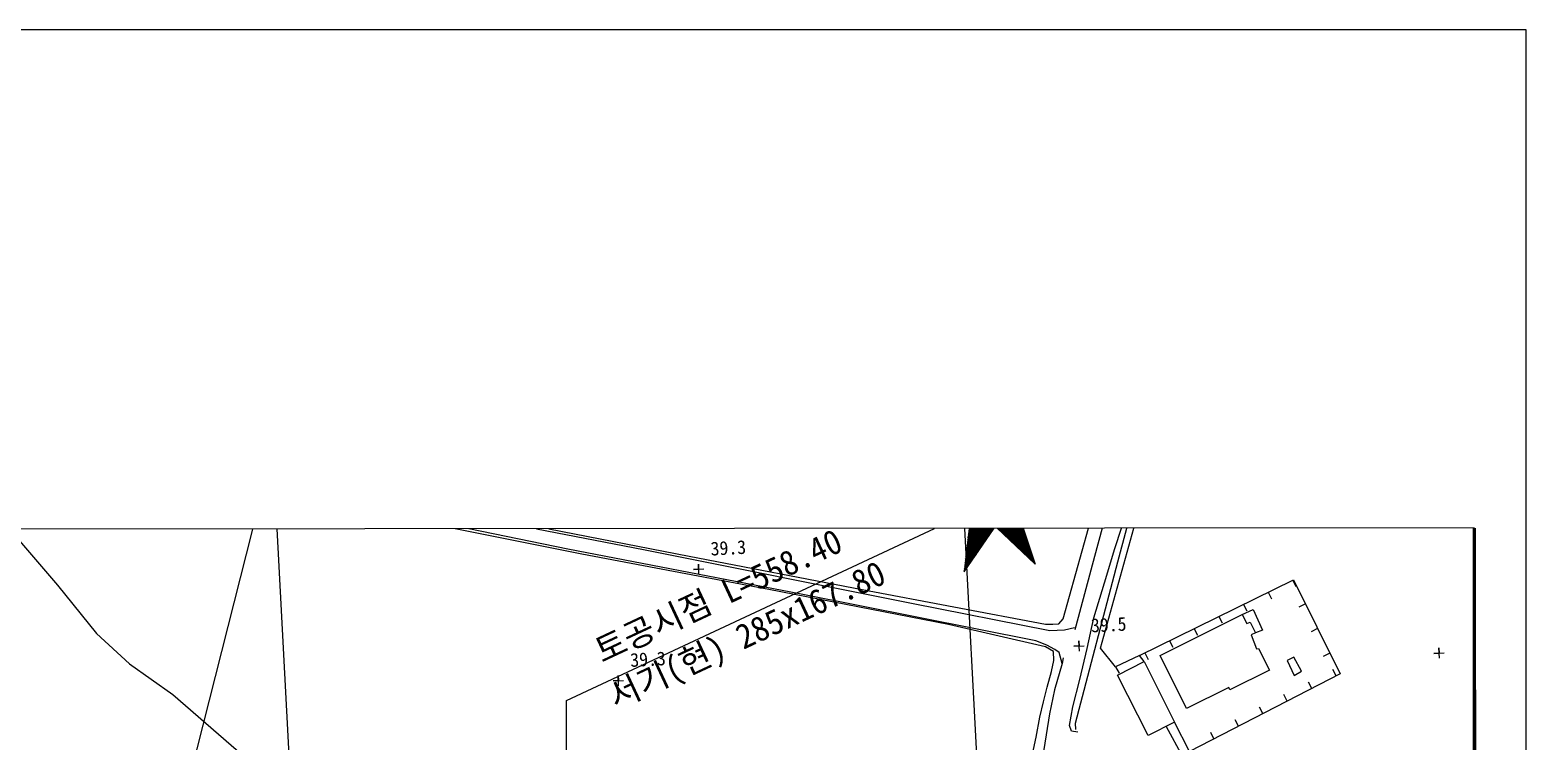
# Model space of a CAD drawing. Header units: millimetres. Extents: x 15846 to 16642, y 1103 to 1807.
# Drawn here: x 16424.1 to 16641.9, y 1515.5 to 1619.1 of the extents above; entities that cross this region are included whole.
import ezdxf
from ezdxf.enums import TextEntityAlignment as Align
from ezdxf.xclip import XClip

# ---------------------------------------------------------------- set-up
doc = ezdxf.new("R2010")
doc.units = ezdxf.units.MM
doc.header["$LTSCALE"] = 10
doc.header["$MEASUREMENT"] = 0
doc.header["$XCLIPFRAME"] = 2
doc.linetypes.add('A-CENTR01', pattern=[2, 1.25, -0.25, 0.25, -0.25])
doc.layers.add('TN-MACL', color=6, linetype='A-CENTR01')
doc.layers.add('TZ-BASE', color=253, linetype='Continuous')
doc.layers.add('TX-PAPR', color=2, linetype='Continuous', plot=False)
doc.styles.get("Standard").update_dxf_attribs({"font": 'GulimChe.ttf'})

# ---------------------------------------------------------------- blocks, each defined once
blk = doc.blocks.new('JD-FGHGF6GCDN')
at = {"layer": 'TZ-BASE'}
for p, q in [((522.46, 134.07), (541.05, -215.79)), ((622.6, 134.07), (641.2, -215.79)), ((640.08, 62.41, 38.37), (652.82, 107.93, 38.37)), ((645.53, 58.15, 39.76), (657.55, 101.49, 39.76)), ((628.35, 93.12), (625.67, 69.27)), ((628.35, 93.12), (636, 70.37)), ((648.03, 70.71, 41.05), (654.2, 93.33, 41.05)), ((648.93, 87.3, 39.22), (644.61, 71.46, 39.22)), ((523.68, 81.89, 38.94), (506.12, 12.57, 38.94)), ((567.95, 72.55, 39.34), (534.39, 79.43, 39.34)), ((484.38, 78.07, 39.02), (493.67, 67.32, 39.02)), ((569.98, 71.83, 38.37), (538.99, 78.01, 38.37)), ((548.71, 78.39, 39.34), (578.97, 72.48, 39.34)), ((558.89, 76.76, 38.37), (585.62, 71.51, 38.37)), ((625.81, 70.53), (630.81, 76.72)), ((625.84, 70.8), (630.57, 76.67)), ((625.87, 71.08), (630.35, 76.63)), ((625.9, 71.36), (630.13, 76.6)), ((625.93, 71.64), (629.93, 76.58)), ((625.97, 71.91), (629.73, 76.57)), ((626, 72.19), (629.53, 76.57)), ((626.03, 72.47), (629.34, 76.57)), ((626.06, 72.74), (629.16, 76.58)), ((626.09, 73.02), (628.98, 76.6)), ((626.12, 73.3), (628.81, 76.63)), ((626.15, 73.58), (628.64, 76.66)), ((626.18, 73.85), (628.47, 76.69)), ((626.21, 74.13), (628.31, 76.73)), ((626.25, 74.41), (628.93, 77.73)), ((626.28, 74.69), (628, 76.82)), ((626.31, 74.96), (627.85, 76.87)), ((626.34, 75.24), (627.7, 76.93)), ((626.37, 75.52), (627.56, 76.99)), ((630.46, 75.57), (631.61, 77)), ((630.57, 75.46), (631.93, 77.15)), ((630.68, 75.36), (632.29, 77.36)), ((630.79, 75.26), (632.76, 77.7)), ((630.9, 75.15), (633.36, 78.21)), ((631.01, 75.05), (633.42, 78.04)), ((631.12, 74.95), (633.48, 77.87)), ((631.22, 74.85), (633.53, 77.7)), ((631.33, 74.74), (633.59, 77.54)), ((631.44, 74.64), (633.65, 77.37)), ((631.55, 74.54), (633.7, 77.2)), ((631.66, 74.43), (633.76, 77.03)), ((631.77, 74.33), (633.82, 76.86)), ((631.88, 74.23), (633.87, 76.69)), ((631.99, 74.13), (633.93, 76.52)), ((632.1, 74.02), (633.99, 76.36)), ((647.61, 72.63, 39.83), (649.42, 78.23, 39.83)), ((625.67, 69.27), (630.2, 75.81)), ((625.78, 70.25), (629.75, 75.17)), ((636, 70.37), (630.2, 75.81)), ((632.21, 73.92), (634.04, 76.19)), ((632.32, 73.82), (634.1, 76.02)), ((632.43, 73.71), (634.16, 75.85)), ((632.54, 73.61), (634.21, 75.68)), ((632.65, 73.51), (634.27, 75.51)), ((632.76, 73.41), (634.33, 75.34)), ((632.87, 73.3), (634.38, 75.18)), ((632.98, 73.2), (634.44, 75.01)), ((633.09, 73.1), (634.5, 74.84)), ((633.2, 72.99), (634.55, 74.67)), ((633.31, 72.89), (634.61, 74.5)), ((633.42, 72.79), (634.67, 74.33)), ((633.53, 72.69), (634.72, 74.16)), ((601.91, 66.02, 39.34), (567.95, 72.55, 39.34)), ((578.97, 72.48, 39.34), (618.01, 64.71, 39.34)), ((625.75, 69.97), (628.59, 73.49)), ((633.64, 72.58), (634.78, 74)), ((633.75, 72.48), (634.84, 73.83)), ((633.86, 72.38), (634.89, 73.66)), ((633.97, 72.27), (634.95, 73.49)), ((634.08, 72.17), (635.01, 73.32)), ((634.19, 72.07), (635.06, 73.15)), ((634.3, 71.97), (635.12, 72.98)), ((634.41, 71.86), (635.18, 72.82)), ((634.52, 71.76), (635.23, 72.65)), ((634.63, 71.66), (635.29, 72.48)), ((634.74, 71.55), (635.35, 72.31)), ((634.85, 71.45), (635.4, 72.14)), ((634.96, 71.35), (635.46, 71.97)), ((646.07, 67.67, 39.83), (647.61, 72.63, 39.83)), ((594.11, 67.24, 38.37), (569.98, 71.83, 38.37)), ((585.62, 71.51, 38.37), (610.81, 66.67, 38.37)), ((587.04, 68.88, 39.33), (586.96, 70.38, 39.33)), ((586.96, 70.38, 39.33), (587, 69.63, 39.33)), ((625.68, 69.42), (626.27, 70.15)), ((625.72, 69.69), (627.43, 71.82)), ((635.07, 71.25), (635.52, 71.8)), ((635.18, 71.14), (635.57, 71.64)), ((635.29, 71.04), (635.63, 71.47)), ((635.4, 70.94), (635.69, 71.3)), ((635.5, 70.83), (635.74, 71.13)), ((635.61, 70.73), (635.8, 70.96)), ((635.72, 70.63), (635.86, 70.79)), ((635.83, 70.53), (635.91, 70.62)), ((635.94, 70.42), (635.97, 70.46)), ((641.86, 47.24, 41.05), (648.03, 70.71, 41.05)), ((644.61, 71.46, 39.22), (641.93, 61.34, 39.22)), ((586.25, 69.59, 39.33), (587.75, 69.67, 39.33)), ((587, 69.63, 39.33), (586.25, 69.59, 39.33)), ((644.54, 62.54, 39.83), (646.07, 67.67, 39.83)), ((651.17, 57.06, 41.5), (673.59, 68.07, 41.5)), ((673.51, 68.03, 41.5), (673.97, 67.09, 41.5)), ((673.59, 68.07, 41.5), (680.38, 54.4, 41.5)), ((493.67, 67.32, 39.02), (499.35, 60.28, 39.02)), ((597.21, 66.69, 38.37), (594.11, 67.24, 38.37)), ((623.39, 61.59, 38.37), (597.21, 66.69, 38.37)), ((636.1, 59.21, 39.34), (601.91, 66.02, 39.34)), ((610.81, 66.67, 38.37), (637.49, 61.64, 38.37)), ((669.92, 66.27, 41.5), (670.38, 65.32, 41.5)), ((618.01, 64.71, 39.34), (638.11, 60.73, 39.34)), ((666.14, 63.06, 43.12), (667.72, 63.74, 43.12)), ((666.33, 64.5, 41.5), (666.79, 63.56, 41.5)), ((667.72, 63.74, 43.12), (669.11, 60.76, 43.12)), ((675.33, 64.57, 41.5), (674.39, 64.11, 41.5)), ((637.49, 58.34, 38.37), (623.39, 61.59, 38.37)), ((637.49, 61.64, 38.37), (638.55, 61.64, 38.37)), ((638.55, 61.64, 38.37), (639.43, 61.67, 38.37)), ((639.43, 61.67, 38.37), (640.08, 62.41, 38.37)), ((640.26, 60.81, 39.34), (641.72, 61.16, 39.34)), ((641.93, 61.34, 39.22), (641.78, 60.79, 39.22)), ((643.57, 58.11, 39.83), (644.54, 62.54, 39.83)), ((654.19, 57.08, 43.71), (666.14, 63.06, 43.71)), ((662.74, 62.74, 41.5), (663.2, 61.8, 41.5)), ((666.14, 63.06, 43.71), (666.81, 61.72, 43.71)), ((666.81, 61.72, 43.71), (667.3, 61.9, 43.71)), ((667.3, 61.9, 43.71), (668.06, 60.38, 43.71)), ((499.35, 60.28, 39.02), (504.13, 55.86, 39.02)), ((637.68, 58.55, 39.34), (636.1, 59.21, 39.34)), ((638.11, 60.73, 39.34), (640.26, 60.81, 39.34)), ((642.43, 57.7, 39.52), (642.35, 59.2, 39.52)), ((642.35, 59.2, 39.52), (642.39, 58.45, 39.52)), ((655.56, 59.21, 41.5), (656.02, 58.27, 41.5)), ((659.15, 60.97, 41.5), (659.61, 60.03, 41.5)), ((668.06, 60.38, 43.71), (667.44, 60.07, 43.71)), ((667.44, 60.07, 43.71), (668.2, 58.06, 43.71)), ((669.11, 60.76, 43.12), (668.06, 60.38, 43.12)), ((677.11, 60.99, 41.5), (676.17, 60.52, 41.5)), ((638.66, 57.67, 38.37), (637.49, 58.34, 38.37)), ((638.85, 57.92, 39.34), (637.68, 58.55, 39.34)), ((638.71, 56.32, 38.37), (638.66, 57.67, 38.37)), ((639.5, 57.49, 39.34), (638.85, 57.92, 39.34)), ((639.94, 55.9, 39.34), (639.5, 57.49, 39.34)), ((640.08, 56.71, 39.55), (639.94, 55.9, 39.55)), ((641.64, 58.41, 39.52), (643.14, 58.49, 39.52)), ((642.39, 58.45, 39.52), (641.64, 58.41, 39.52)), ((642.48, 53.59, 39.83), (643.57, 58.11, 39.83)), ((647.69, 55.4, 39.76), (645.53, 58.15, 39.76)), ((651.17, 57.06, 42.17), (647.69, 55.4, 42.17)), ((651.85, 56.18, 42.17), (651.17, 57.06, 42.17)), ((651.97, 57.45, 41.5), (652.43, 56.5, 41.5)), ((658.05, 49.37, 43.71), (654.19, 57.08, 43.71)), ((668.2, 58.06, 43.71), (668.49, 58.11, 43.71)), ((668.49, 58.11, 43.71), (670.09, 54.92, 43.71)), ((673.65, 56.84, 40.36), (672.7, 56.34, 40.36)), ((674.75, 54.77, 40.36), (673.65, 56.84, 40.36)), ((678.89, 57.41, 41.5), (677.95, 56.94, 41.5)), ((694.05, 57.38, 39.5), (695.55, 57.46, 39.5)), ((694.8, 57.42, 39.5), (694.05, 57.38, 39.5)), ((694.84, 56.67, 39.5), (694.76, 58.17, 39.5)), ((694.76, 58.17, 39.5), (694.8, 57.42, 39.5)), ((504.13, 55.86, 39.02), (510.43, 51.38, 39.02)), ((637.72, 52.48, 38.37), (638.39, 54.75, 38.37)), ((638.39, 54.75, 38.37), (638.71, 56.32, 38.37)), ((639.94, 55.9, 39.55), (638.83, 52.05, 39.55)), ((647.69, 55.4, 42.17), (648.23, 54.49, 42.17)), ((647.97, 54.21, 42.15), (651.85, 56.18, 42.15)), ((651.85, 56.18, 42.15), (656.3, 47.38, 42.15)), ((670.09, 54.92, 43.71), (664.36, 52.05, 43.71)), ((672.7, 56.34, 40.36), (673.68, 54.14, 40.36)), ((673.68, 54.14, 40.36), (674.75, 54.77, 40.36)), ((679.81, 54.1, 41.5), (679.33, 55.04, 41.5)), ((574.56, 53.37, 39.27), (576.06, 53.45, 39.27)), ((575.31, 53.41, 39.27), (574.56, 53.37, 39.27)), ((575.35, 52.67, 39.27), (575.27, 54.16, 39.27)), ((575.27, 54.16, 39.27), (575.31, 53.41, 39.27)), ((637.22, 50.31, 38.37), (637.72, 52.48, 38.37)), ((641.5, 49.58, 39.83), (642.48, 53.59, 39.83)), ((652.43, 45.42, 42.15), (647.97, 54.21, 42.15)), ((664.17, 52.43, 43.71), (658.05, 49.37, 43.71)), ((680.38, 54.4, 41.5), (658.48, 43.11, 41.5)), ((664.36, 52.05, 43.71), (664.17, 52.43, 43.71)), ((676.26, 52.27, 41.5), (675.77, 53.2, 41.5)), ((510.43, 51.38, 39.02), (526.95, 37.08, 39.02)), ((636.67, 48.09, 38.37), (637.22, 50.31, 38.37)), ((638.83, 52.05, 39.55), (638.08, 48.56, 39.55)), ((672.7, 50.44, 41.5), (672.22, 51.37, 41.5)), ((636.15, 45.2, 38.37), (636.67, 48.09, 38.37)), ((638.08, 48.56, 39.55), (636.93, 41.25, 39.55)), ((640.97, 46.86, 39.83), (641.5, 49.58, 39.83)), ((669.15, 48.61, 41.5), (668.66, 49.54, 41.5)), ((641.3, 46.07, 39.83), (640.97, 46.86, 39.83)), ((642.23, 45.89, 39.83), (641.3, 46.07, 39.83)), ((641.93, 46.31, 41.05), (641.86, 47.24, 41.05)), ((656.3, 47.38, 42.15), (652.43, 45.42, 42.15)), ((655.06, 46.75, 42.17), (657.45, 42.39, 42.17)), ((658.48, 43.11, 42.17), (656.3, 47.38, 42.17)), ((662.03, 44.94, 41.5), (661.55, 45.87, 41.5)), ((665.59, 46.77, 41.5), (665.11, 47.71, 41.5)), ((635.33, 41.36, 38.37), (636.15, 45.2, 38.37))]:
    blk.add_line(p, q, dxfattribs=at)
at = {"layer": 'TZ-BASE', "linetype": 'Continuous'}
for p, q in [((567.75, 50.52), (622.11, 75.93)), ((567.8, 0.52), (567.75, 50.52))]:
    blk.add_line(p, q, dxfattribs=at)
for s, p in [('토공시점 L=558.40', (589.82, 65.81)), ('서기(현) 285x167.80', (594.08, 59.87))]:
    blk.add_text(s, height=3.6, rotation=25.054, dxfattribs=at).set_placement(p, align=Align.MIDDLE)
at = {"layer": 'TZ-BASE'}
for s, p in [('39.3', (588.79, 71.61, 37.41)), ('39.5', (644.17, 60.43, 37.41)), ('39.3', (577.09, 55.4, 37.41))]:
    blk.add_text(s, height=2, rotation=3.042, dxfattribs=at).set_placement(p)

msp = doc.modelspace()

# ---------------------------------------------------------------- linework, layer by layer
at = {"layer": 'TN-MACL', "const_width": 0.5}
msp.add_lwpolyline([(16634.35, 1546.56), (16634.49, 1396.56)], dxfattribs=at)
at = {"layer": 'TX-PAPR'}
for points in [[(15845.89, 1103.05), (16641.89, 1103.05), (16641.89, 1619.05), (15845.89, 1619.05)], [(16634.35, 1546.56), (15934.35, 1545.92), (15934.49, 1395.92), (16634.49, 1396.56)]]:
    msp.add_lwpolyline(points, close=True, dxfattribs=at)

# ---------------------------------------------------------------- block references
at = {"layer": 'TZ-BASE'}
ref = msp.add_blockref('JD-FGHGF6GCDN', (15934.42, 1470.92), dxfattribs=at)
XClip(ref).set_block_clipping_path([(699.9307201608, 75.6438164958), (-0.0689837384, 74.999968275), (0.0689837384, -74.999968275), (700.0686876393, -74.3561200541)])

doc.saveas('drawing.dxf')
